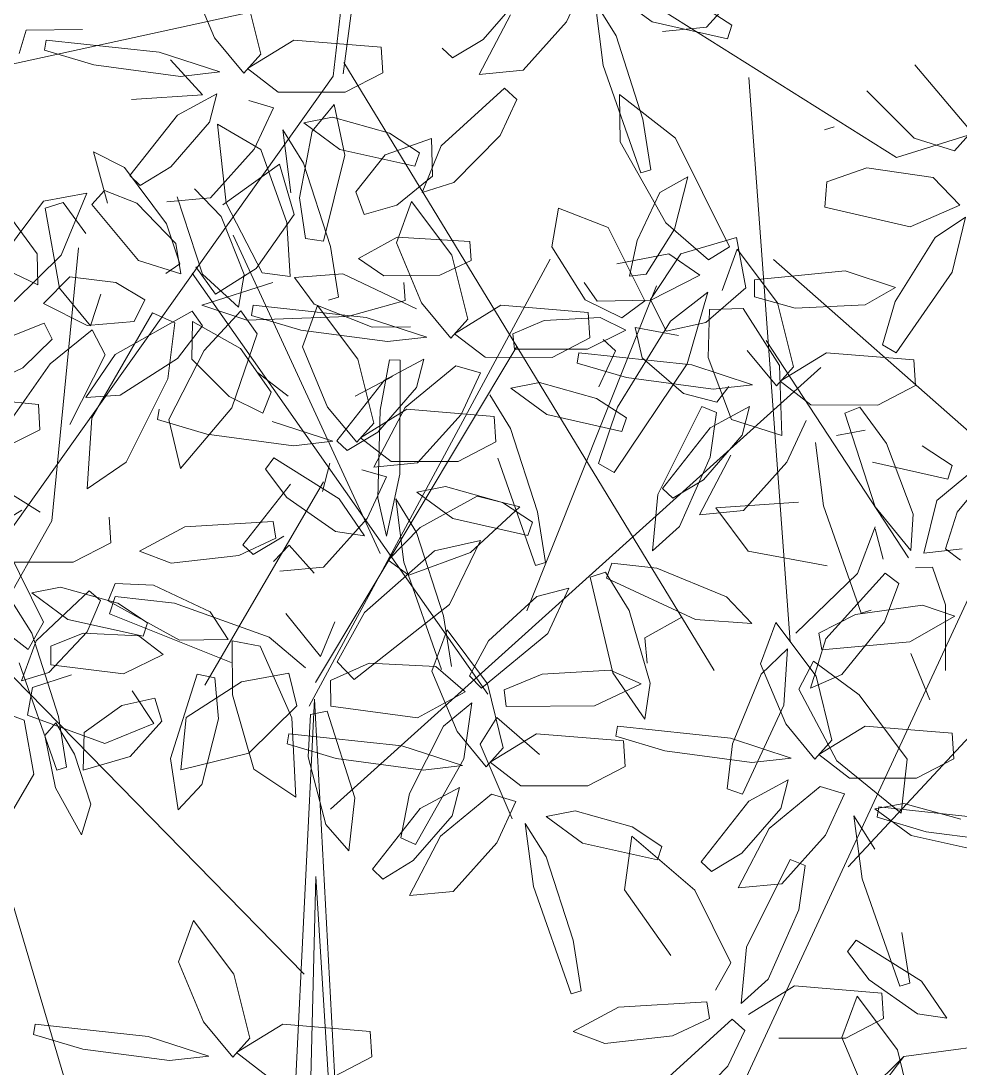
# Model space of a CAD drawing. Header units: inches. Extents: x 218980 to 233865, y 587194 to 599270.
# Drawn here: x 219063.015 to 219065.036, y 587473.634 to 587475.888 of the extents above; entities that cross this region are included whole.
import ezdxf

# ---------------------------------------------------------------- set-up
doc = ezdxf.new("R2010")
doc.units = ezdxf.units.IN
doc.header["$MEASUREMENT"] = 0
doc.layers.get('0').update_dxf_attribs({"lineweight": 0})
doc.layers.add('Proposed Urban Design', color=250, linetype='Continuous', lineweight=0)

# ---------------------------------------------------------------- blocks, each defined once
blk = doc.blocks.new('tree2')
at = {"color": 60}
for p, q in [((325197.4967, 3048397.7432), (325197.5914, 3048397.8579)), ((325197.5914, 3048397.8579), (325197.6377, 3048397.6393)), ((325197.0892, 3048397.7729), (325197.2767, 3048397.6636)), ((325197.1267, 3048397.4326), (325197.0892, 3048397.7729)), ((325197.4419, 3048397.4558), (325197.4967, 3048397.7432)), ((325197.8113, 3048397.641), (325198.0106, 3048397.712)), ((325198.0106, 3048397.712), (325198.0154, 3048397.55)), ((325197.2767, 3048397.6636), (325197.3875, 3048397.3492)), ((325197.6377, 3048397.6393), (325197.5453, 3048397.2696)), ((325197.6844, 3048397.4816), (325197.8113, 3048397.641)), ((325198.0154, 3048397.55), (325197.8612, 3048397.4239)), ((325199.1147, 3048397.5461), (325198.9944, 3048397.4783)), ((325199.0567, 3048397.3216), (325199.1147, 3048397.5461)), ((325196.5265, 3048397.4766), (325196.3403, 3048397.4417)), ((325196.416, 3048397.2091), (325196.5265, 3048397.4766)), ((325196.5481, 3048397.4272), (325196.6033, 3048397.487)), ((325196.6033, 3048397.487), (325196.7427, 3048397.4328)), ((325196.9902, 3048397.4943), (325197.1051, 3048397.3757)), ((325197.7212, 3048397.3837), (325197.6844, 3048397.4816)), ((325198.9944, 3048397.4783), (325198.8967, 3048397.2726)), ((325196.3403, 3048397.4417), (325196.1728, 3048397.2167)), ((325196.7499, 3048397.1863), (325196.5481, 3048397.4272)), ((325196.7427, 3048397.4328), (325196.9101, 3048397.2599)), ((325197.0256, 3048397.1268), (325196.9163, 3048397.4603)), ((325197.2819, 3048397.1338), (325197.1267, 3048397.4326)), ((325197.4689, 3048397.2807), (325197.4419, 3048397.4558)), ((325197.8612, 3048397.4239), (325197.7212, 3048397.3837)), ((325198.5291, 3048397.2452), (325198.5581, 3048397.4118)), ((325198.5581, 3048397.4118), (325198.7708, 3048397.3289)), ((325197.1051, 3048397.3757), (325197.2051, 3048397.1259)), ((325197.3875, 3048397.3492), (325197.4027, 3048397.1169)), ((325197.696, 3048397.1946), (325197.8625, 3048397.2873)), ((325197.8625, 3048397.2873), (325198.1761, 3048397.2679)), ((325198.7708, 3048397.3289), (325198.9288, 3048397.0124)), ((325198.935, 3048397.1274), (325199.0567, 3048397.3216)), ((325196.9101, 3048397.2599), (325196.9318, 3048397.1293)), ((325197.5453, 3048397.2696), (325197.4689, 3048397.2807)), ((325198.1761, 3048397.2679), (325198.1816, 3048397.1868)), ((325198.6719, 3048397.0167), (325198.5291, 3048397.2452)), ((325198.8967, 3048397.2726), (325198.8632, 3048397.1192)), ((325199.084, 3048397.215), (325199.3246, 3048397.2852)), ((325199.3246, 3048397.2852), (325199.3637, 3048397.0681)), ((325196.2139, 3048397.0098), (325196.416, 3048397.2091)), ((325198.9538, 3048397.0178), (325199.084, 3048397.215)), ((325199.3268, 3048397.2355), (325199.2618, 3048397.0576)), ((325199.5006, 3048397.004), (325199.3268, 3048397.2355)), ((325196.9318, 3048397.1293), (325196.7499, 3048397.1863)), ((325197.8057, 3048397.1204), (325197.696, 3048397.1946)), ((325198.1816, 3048397.1868), (325198.0463, 3048397.1229)), ((325196.3399, 3048397.0015), (325196.4541, 3048397.1165)), ((325196.4541, 3048397.1165), (325196.6516, 3048397.0913)), ((325197.1801, 3048396.9857), (325197.0256, 3048397.1268)), ((325197.2051, 3048397.1259), (325197.1801, 3048396.9857)), ((325197.4027, 3048397.1169), (325197.2819, 3048397.1338)), ((325197.4209, 3048397.1131), (325197.6296, 3048397.1282)), ((325197.5054, 3048396.9985), (325197.4209, 3048397.1131)), ((325197.6296, 3048397.1282), (325197.9468, 3048396.9779)), ((325198.0463, 3048397.1229), (325197.8057, 3048397.1204)), ((325198.8632, 3048397.1192), (325198.935, 3048397.1274)), ((325196.6516, 3048397.0913), (325196.7772, 3048397.0174)), ((325199.3637, 3048397.0681), (325199.1919, 3048396.9188)), ((325196.7772, 3048397.0174), (325196.7315, 3048396.9233)), ((325198.8305, 3048396.9399), (325198.6719, 3048397.0167)), ((325199.0208, 3048396.8823), (325198.9538, 3048397.0178)), ((325196.5285, 3048396.9058), (325196.3399, 3048397.0015)), ((325197.52, 3048396.9924), (325197.455, 3048396.8145)), ((325197.7555, 3048396.8992), (325197.5054, 3048396.9985)), ((325197.6937, 3048396.7609), (325197.52, 3048396.9924)), ((325198.9288, 3048397.0124), (325198.8305, 3048396.9399)), ((325199.5689, 3048396.7286), (325199.5006, 3048397.004)), ((325196.6492, 3048396.781), (325196.981, 3048396.9684)), ((325196.981, 3048396.9684), (325197.0255, 3048396.9052)), ((325197.0318, 3048396.799), (325197.1899, 3048396.9699)), ((325197.1899, 3048396.9699), (325197.2608, 3048396.8707)), ((325198.3617, 3048396.87), (325198.496, 3048396.9276)), ((325198.496, 3048396.9276), (325198.7364, 3048396.9409)), ((325198.7364, 3048396.9409), (325198.847, 3048396.8866)), ((325196.7315, 3048396.9233), (325196.5285, 3048396.9058)), ((325197.0255, 3048396.9052), (325196.9171, 3048396.7651)), ((325197.9206, 3048396.9009), (325197.7555, 3048396.8992)), ((325198.847, 3048396.8866), (325198.6819, 3048396.8044)), ((325198.8876, 3048396.8979), (325199.0739, 3048396.8634)), ((325198.9174, 3048396.7678), (325198.8876, 3048396.8979)), ((325199.1919, 3048396.9188), (325199.0208, 3048396.8823)), ((325197.2608, 3048396.8707), (325197.1508, 3048396.5524)), ((325198.3683, 3048396.8052), (325198.3617, 3048396.87)), ((325198.7493, 3048396.8456), (325198.8037, 3048396.7967)), ((325196.8799, 3048396.5023), (325197.0318, 3048396.799)), ((325197.455, 3048396.8145), (325197.5631, 3048396.5556)), ((325198.6819, 3048396.8044), (325198.3683, 3048396.8052)), ((325198.8037, 3048396.7967), (325198.7307, 3048396.6419)), ((325199.37, 3048396.7987), (325199.4957, 3048396.6469)), ((325196.5224, 3048396.597), (325196.6492, 3048396.781)), ((325196.9171, 3048396.7651), (325196.6708, 3048396.6071)), ((325197.7621, 3048396.4854), (325197.6937, 3048396.7609)), ((325198.6453, 3048396.789), (325198.6385, 3048396.7449)), ((325199.1321, 3048396.7367), (325198.6453, 3048396.789)), ((325199.0962, 3048396.6136), (325198.9174, 3048396.7678)), ((325199.5125, 3048396.6664), (325199.7115, 3048396.7889)), ((325199.7115, 3048396.7889), (325200.0871, 3048396.758)), ((325197.3938, 3048396.6027), (325197.2621, 3048396.7045)), ((325198.6385, 3048396.7449), (325198.85, 3048396.682)), ((325199.3928, 3048396.6514), (325199.1321, 3048396.7367)), ((325199.4957, 3048396.6469), (325199.5689, 3048396.7286)), ((325197.8436, 3048396.6865), (325197.6819, 3048396.6023)), ((325198.85, 3048396.682), (325199.2239, 3048396.6322)), ((325199.6442, 3048396.5646), (325199.5125, 3048396.6664)), ((325199.2397, 3048396.5765), (325199.0962, 3048396.6136)), ((325199.2239, 3048396.6322), (325199.3928, 3048396.6514)), ((325199.2915, 3048396.6444), (325199.2397, 3048396.5765)), ((325195.9437, 3048396.6027), (325196.3188, 3048396.5666)), ((325196.3188, 3048396.5666), (325196.3242, 3048396.4569)), ((325196.6708, 3048396.6071), (325196.5224, 3048396.597)), ((325196.8385, 3048396.5459), (325196.8317, 3048396.5018)), ((325197.1508, 3048396.5524), (325196.9297, 3048396.2911)), ((325197.5631, 3048396.5556), (325197.6888, 3048396.4037)), ((325197.7057, 3048396.4233), (325197.9046, 3048396.5458)), ((325197.9046, 3048396.5458), (325198.2803, 3048396.5149)), ((325199.3805, 3048396.5572), (325199.2106, 3048396.4662)), ((325199.3488, 3048396.4347), (325199.3805, 3048396.5572)), ((325199.9323, 3048396.5642), (325199.6442, 3048396.5646)), ((325199.7909, 3048396.5285), (325199.8547, 3048396.5551)), ((325196.8317, 3048396.5018), (325197.0432, 3048396.4389)), ((325196.9297, 3048396.2911), (325196.8799, 3048396.5023)), ((325197.5859, 3048396.4083), (325197.3253, 3048396.4936)), ((325197.6888, 3048396.4037), (325197.7621, 3048396.4854)), ((325198.2803, 3048396.5149), (325198.2872, 3048396.4052)), ((325199.5405, 3048396.3188), (325199.6236, 3048396.4976)), ((325196.3242, 3048396.4569), (325196.1613, 3048396.375)), ((325197.0432, 3048396.4389), (325197.4171, 3048396.3891)), ((325199.2106, 3048396.4662), (325199.0058, 3048396.2051)), ((325199.1814, 3048396.2424), (325199.3488, 3048396.4347)), ((325199.8782, 3048396.4563), (325199.7541, 3048396.4322)), ((325197.4171, 3048396.3891), (325197.5859, 3048396.4083)), ((325197.8373, 3048396.3215), (325197.7057, 3048396.4233)), ((325198.2872, 3048396.4052), (325198.1254, 3048396.3211)), ((325199.2991, 3048396.3483), (325199.1649, 3048396.0919)), ((325197.542, 3048396.1916), (325197.5736, 3048396.3141)), ((325198.1254, 3048396.3211), (325197.8373, 3048396.3215)), ((325199.3534, 3048396.1098), (325199.5405, 3048396.3188)), ((325197.8167, 3048396.2545), (325197.7115, 3048396.2855)), ((325197.7337, 3048396.0757), (325197.8167, 3048396.2545)), ((325197.4038, 3048396.2231), (325197.199, 3048395.962)), ((325198.0714, 3048396.2132), (325197.9473, 3048396.1891)), ((325198.317, 3048396.1448), (325198.0714, 3048396.2132)), ((325199.0058, 3048396.2051), (325199.0502, 3048396.1632)), ((325199.0502, 3048396.1632), (325199.1814, 3048396.2424)), ((325197.8569, 3048396.1596), (325197.8921, 3048395.8877)), ((325197.9469, 3048396.0155), (325197.8569, 3048396.1596)), ((325197.9473, 3048396.1891), (325198.1025, 3048396.0749)), ((325198.445, 3048396.0604), (325198.317, 3048396.1448)), ((325199.5904, 3048396.1463), (325199.2345, 3048396.1221)), ((325199.2345, 3048396.1221), (325199.3744, 3048395.9347)), ((325197.5466, 3048395.8667), (325197.7337, 3048396.0757)), ((325198.1025, 3048396.0749), (325198.4262, 3048396.0023)), ((325199.1649, 3048396.0919), (325199.3534, 3048396.1098)), ((325198.4262, 3048396.0023), (325198.445, 3048396.0604)), ((325197.2434, 3048395.9201), (325197.3746, 3048395.9993)), ((325198.0628, 3048395.6565), (325197.9469, 3048396.0155)), ((325198.0231, 3048395.9363), (325198.2219, 3048395.9813)), ((325198.2219, 3048395.9813), (325198.0886, 3048395.7056)), ((325196.3409, 3048395.63), (325196.1856, 3048395.9434)), ((325197.199, 3048395.962), (325197.2434, 3048395.9201)), ((325197.3987, 3048395.9613), (325197.3312, 3048395.8911)), ((325197.5063, 3048395.8407), (325197.3987, 3048395.9613)), ((325197.7226, 3048395.6708), (325198.0231, 3048395.9363)), ((325197.358, 3048395.8488), (325197.5466, 3048395.8667)), ((325197.8921, 3048395.8877), (325198.0543, 3048395.4257)), ((325198.6942, 3048395.8233), (325198.7599, 3048395.8446)), ((325198.7599, 3048395.8446), (325198.8622, 3048395.6797)), ((325198.7636, 3048395.8188), (325198.7875, 3048395.8836)), ((325198.7875, 3048395.8836), (325198.9804, 3048395.8618)), ((325198.9804, 3048395.8618), (325199.2812, 3048395.7381)), ((325198.7919, 3048395.4117), (325198.6942, 3048395.8233)), ((325199.1472, 3048395.6405), (325198.7636, 3048395.8188)), ((325196.3085, 3048395.5494), (325196.5367, 3048395.7644)), ((325196.5367, 3048395.7644), (325196.5861, 3048395.7219)), ((325196.5861, 3048395.7219), (325196.5282, 3048395.5877)), ((325196.6249, 3048395.6659), (325196.6488, 3048395.7394)), ((325196.6488, 3048395.7394), (325196.9041, 3048395.7109)), ((325196.9041, 3048395.7109), (325197.3127, 3048395.5644)), ((325197.1483, 3048395.4554), (325196.6249, 3048395.6659)), ((325197.3842, 3048395.6663), (325197.5323, 3048395.4818)), ((325197.6049, 3048395.4584), (325197.7226, 3048395.6708)), ((325198.0886, 3048395.7056), (325197.6783, 3048395.3823)), ((325198.8622, 3048395.6797), (325198.9516, 3048395.3669)), ((325196.0822, 3048395.6611), (325196.274, 3048395.512)), ((325196.274, 3048395.512), (325196.3409, 3048395.63)), ((325197.5323, 3048395.4818), (325197.5952, 3048395.6311)), ((325198.097, 3048395.4385), (325198.0628, 3048395.6565)), ((325196.5282, 3048395.5877), (325196.3628, 3048395.4128)), ((325198.0778, 3048395.5958), (325198.0128, 3048395.4179)), ((325198.2515, 3048395.3643), (325198.0778, 3048395.5958)), ((325196.2452, 3048395.3762), (325196.3085, 3048395.5494)), ((325197.3127, 3048395.5644), (325197.4682, 3048395.4325)), ((325197.6783, 3048395.3823), (325197.6049, 3048395.4584)), ((325196.3628, 3048395.4128), (325196.2452, 3048395.3762)), ((325196.2938, 3048395.3488), (325196.4617, 3048395.4021)), ((325197.1933, 3048395.373), (325197.3971, 3048395.4101)), ((325197.3971, 3048395.4101), (325197.4309, 3048395.2693)), ((325198.0128, 3048395.4179), (325198.121, 3048395.1591)), ((325198.9296, 3048395.2112), (325198.7919, 3048395.4117)), ((325196.2722, 3048395.2286), (325196.2938, 3048395.3488)), ((325196.9541, 3048395.2188), (325197.1933, 3048395.373)), ((325198.3199, 3048395.0889), (325198.2515, 3048395.3643)), ((325198.9516, 3048395.3669), (325198.9296, 3048395.2112)), ((325196.7226, 3048395.3343), (325196.816, 3048395.1935)), ((325196.116, 3048395.2598), (325196.2578, 3048395.2075)), ((325197.4309, 3048395.2693), (325197.2238, 3048395.0652)), ((325196.6046, 3048395.1074), (325196.2722, 3048395.2286)), ((325196.9315, 3048394.9934), (325196.9541, 3048395.2188)), ((325197.4901, 3048395.2313), (325197.4794, 3048395.05)), ((325197.5616, 3048395.2469), (325197.4901, 3048395.2313)), ((325197.6806, 3048394.8726), (325197.5616, 3048395.2469)), ((325196.2578, 3048395.2075), (325196.2989, 3048394.9747)), ((325196.3933, 3048395.1962), (325196.3468, 3048395.1408)), ((325196.4745, 3048395.0617), (325196.3933, 3048395.1962)), ((325196.816, 3048395.1935), (325196.6046, 3048395.1074)), ((325198.8112, 3048395.1821), (325198.8044, 3048395.1379)), ((325196.3468, 3048395.1408), (325196.3919, 3048394.9161)), ((325197.3963, 3048395.1493), (325197.3895, 3048395.1052)), ((325197.8831, 3048395.097), (325197.3963, 3048395.1493)), ((325198.121, 3048395.1591), (325198.2467, 3048395.0072)), ((325198.2635, 3048395.0267), (325198.4625, 3048395.1492)), ((325198.4625, 3048395.1492), (325198.8381, 3048395.1183)), ((325197.3895, 3048395.1052), (325197.601, 3048395.0423)), ((325198.1438, 3048395.0118), (325197.8831, 3048395.097)), ((325198.2467, 3048395.0072), (325198.3199, 3048395.0889)), ((325196.5449, 3048394.8452), (325196.4745, 3048395.0617)), ((325197.2238, 3048395.0652), (325196.9315, 3048394.9934)), ((325197.4794, 3048395.05), (325197.5559, 3048394.758)), ((325197.601, 3048395.0423), (325197.9749, 3048394.9925)), ((325197.9749, 3048394.9925), (325198.1438, 3048395.0118)), ((325198.3951, 3048394.9249), (325198.2635, 3048395.0267)), ((325196.2989, 3048394.9747), (325196.1724, 3048394.7583)), ((325196.3919, 3048394.9161), (325196.5042, 3048394.7132)), ((325198.1315, 3048394.9175), (325197.9616, 3048394.8265)), ((325198.0998, 3048394.795), (325198.1315, 3048394.9175)), ((325198.6833, 3048394.9245), (325198.3951, 3048394.9249)), ((325197.6554, 3048394.6456), (325197.6806, 3048394.8726)), ((325198.2693, 3048394.8889), (325198.05, 3048394.7087)), ((325198.3746, 3048394.8579), (325198.2693, 3048394.8889)), ((325198.2915, 3048394.6791), (325198.3746, 3048394.8579)), ((325196.5042, 3048394.7132), (325196.5449, 3048394.8452)), ((325198.6292, 3048394.8166), (325198.5051, 3048394.7925)), ((325197.9324, 3048394.6027), (325198.0998, 3048394.795)), ((325198.4147, 3048394.763), (325198.4499, 3048394.4911)), ((325198.5047, 3048394.6189), (325198.4147, 3048394.763)), ((325197.5559, 3048394.758), (325197.6554, 3048394.6456)), ((325198.1044, 3048394.4701), (325198.2915, 3048394.6791)), ((325198.6206, 3048394.26), (325198.5047, 3048394.6189)), ((325196.9862, 3048394.3452), (325196.9212, 3048394.1673)), ((325197.1599, 3048394.1137), (325196.9862, 3048394.3452)), ((325198.6548, 3048394.042), (325198.6206, 3048394.26)), ((325196.9212, 3048394.1673), (325197.0293, 3048393.9084)), ((325196.3047, 3048393.8987), (325196.2979, 3048393.8546)), ((325196.7915, 3048393.8464), (325196.3047, 3048393.8987)), ((325196.2979, 3048393.8546), (325196.5094, 3048393.7917)), ((325196.5094, 3048393.7917), (325196.8833, 3048393.7419))]:
    blk.add_line(p, q, dxfattribs=at)
at = {"color": 44}
for p, q in [((325197.7896, 3048395.9247), (325197.157, 3048397.2958)), ((325196.3759, 3048396.0655), (325196.4914, 3048397.2412)), ((325197.4844, 3048395.2679), (325198.5214, 3048397.1925)), ((325198.4207, 3048395.6779), (325198.9797, 3048397.0774)), ((325196.3265, 3048396.1031), (325195.2963, 3048396.7475)), ((325197.5754, 3048394.8242), (325199.687, 3048396.7258)), ((325197.4634, 3048394.1139), (325195.1158, 3048396.5105)), ((325199.1493, 3048393.2041), (325200.5444, 3048396.2131)), ((325195.9332, 3048395.2795), (325196.3759, 3048396.0655)), ((325199.8049, 3048394.5767), (325200.8758, 3048395.7266)), ((325196.5911, 3048393.1216), (325195.9579, 3048395.2607)), ((325197.393, 3048392.9975), (325197.5069, 3048395.2976)), ((325197.5069, 3048395.2976), (325197.6286, 3048393.0376)), ((325197.5124, 3048394.5345), (325197.4738, 3048392.934)), ((325197.6089, 3048392.9998), (325197.5124, 3048394.5345)), ((325200.044, 3048393.7599), (325201.0785, 3048393.8998)), ((325199.5519, 3048393.2718), (325200.044, 3048393.7599)), ((325199.5967, 3048393.1727), (325200.044, 3048393.7599)), ((325197.4447, 3048392.6847), (325197.2803, 3048391.2113)), ((325197.512, 3048392.6512), (325197.3225, 3048391.221)), ((325197.3163, 3048391.5736), (325193.7676, 3048390.7982)), ((325198.6503, 3048391.525), (325199.7052, 3048390.8618)), ((325199.7052, 3048390.8618), (325201.7527, 3048391.5018)), ((325197.3255, 3048391.2705), (325198.9193, 3048388.6524)), ((325197.2803, 3048391.2113), (325195.6173, 3048388.8744)), ((325199.0699, 3048391.2054), (325199.2478, 3048388.7766)), ((325199.1757, 3048390.4227), (325200.3421, 3048389.3939)), ((325196.6734, 3048390.3632), (325197.9455, 3048388.5517)), ((325198.0709, 3048390.0475), (325197.2038, 3048388.6019)), ((325199.1433, 3048390.073), (325199.7569, 3048389.1376)), ((325197.2375, 3048389.4655), (325196.7271, 3048388.5906))]:
    blk.add_line(p, q, dxfattribs=at)
at = {"color": 62}
for p, q in [((325200.0871, 3048396.758), (325200.094, 3048396.6484)), ((325200.094, 3048396.6484), (325199.9323, 3048396.5642)), ((325199.9214, 3048396.1261), (325199.7909, 3048396.5285)), ((325199.8547, 3048396.5551), (325199.97, 3048396.3989)), ((325199.6637, 3048396.4027), (325199.6989, 3048396.1308)), ((325199.97, 3048396.3989), (325200.0842, 3048396.0944)), ((325200.2518, 3048396.3036), (325200.1238, 3048396.3879)), ((325200.1861, 3048396.1528), (325200.4757, 3048396.3939)), ((325199.9093, 3048396.318), (325200.2331, 3048396.2454)), ((325200.2331, 3048396.2454), (325200.2518, 3048396.3036)), ((325199.6989, 3048396.1308), (325199.8611, 3048395.6688)), ((325200.0748, 3048395.9373), (325199.9214, 3048396.1261)), ((325200.13, 3048395.9259), (325200.1861, 3048396.1528)), ((325200.0842, 3048396.0944), (325200.0748, 3048395.9373)), ((325199.9559, 3048395.9004), (325199.9208, 3048396.0315)), ((325199.3744, 3048395.9347), (325199.7145, 3048395.8724)), ((325200.2952, 3048395.9455), (325200.13, 3048395.9259)), ((325200.094, 3048395.863), (325200.1671, 3048395.8663)), ((325200.1671, 3048395.8663), (325200.2235, 3048395.7046)), ((325199.7087, 3048395.5569), (325199.9638, 3048395.8397)), ((325199.9638, 3048395.8397), (325200.0226, 3048395.7961)), ((325200.0226, 3048395.7961), (325199.961, 3048395.6307)), ((325199.2812, 3048395.7381), (325199.3899, 3048395.6243)), ((325199.8611, 3048395.6688), (325199.9039, 3048395.6817)), ((325200.2235, 3048395.7046), (325200.2237, 3048395.4216)), ((325199.3899, 3048395.6243), (325199.1472, 3048395.6405)), ((325199.4927, 3048395.6285), (325199.4277, 3048395.4506)), ((325199.6664, 3048395.397), (325199.4927, 3048395.6285)), ((325199.961, 3048395.6307), (325199.7769, 3048395.4034)), ((325199.6424, 3048395.3449), (325199.7087, 3048395.5569)), ((325200.156, 3048395.2956), (325200.074, 3048395.495)), ((325199.4277, 3048395.4506), (325199.5358, 3048395.1918)), ((325199.7769, 3048395.4034), (325199.6424, 3048395.3449)), ((325199.7348, 3048395.1216), (325199.6664, 3048395.397)), ((325199.298, 3048395.1297), (325198.8112, 3048395.1821)), ((325199.5358, 3048395.1918), (325199.6615, 3048395.0399)), ((325199.6784, 3048395.0594), (325199.8773, 3048395.182)), ((325199.8773, 3048395.182), (325200.253, 3048395.151)), ((325198.8044, 3048395.1379), (325199.0159, 3048395.075)), ((325199.5586, 3048395.0445), (325199.298, 3048395.1297)), ((325200.253, 3048395.151), (325200.2599, 3048395.0414)), ((325198.8381, 3048395.1183), (325198.845, 3048395.0087)), ((325199.6615, 3048395.0399), (325199.7348, 3048395.1216)), ((325199.0159, 3048395.075), (325199.3898, 3048395.0252)), ((325199.3898, 3048395.0252), (325199.5586, 3048395.0445)), ((325199.81, 3048394.9576), (325199.6784, 3048395.0594)), ((325200.2599, 3048395.0414), (325200.0981, 3048394.9572)), ((325198.845, 3048395.0087), (325198.6833, 3048394.9245)), ((325199.5463, 3048394.9502), (325199.3765, 3048394.8592)), ((325199.5147, 3048394.8277), (325199.5463, 3048394.9502)), ((325200.0981, 3048394.9572), (325199.81, 3048394.9576)), ((325199.6842, 3048394.9216), (325199.4649, 3048394.7414)), ((325199.7894, 3048394.8906), (325199.6842, 3048394.9216)), ((325199.3765, 3048394.8592), (325199.1717, 3048394.5982)), ((325199.7064, 3048394.7118), (325199.7894, 3048394.8906)), ((325197.9616, 3048394.8265), (325197.7568, 3048394.5655)), ((325198.8748, 3048394.7482), (325198.6292, 3048394.8166)), ((325199.3473, 3048394.6355), (325199.5147, 3048394.8277)), ((325200.0441, 3048394.8493), (325199.92, 3048394.8252)), ((325199.92, 3048394.8252), (325200.0752, 3048394.711)), ((325199.9361, 3048394.8341), (325199.9293, 3048394.79)), ((325200.4229, 3048394.7817), (325199.9361, 3048394.8341)), ((325200.2897, 3048394.7809), (325200.0441, 3048394.8493)), ((325198.5051, 3048394.7925), (325198.6603, 3048394.6783)), ((325199.8296, 3048394.7958), (325199.8648, 3048394.5238)), ((325199.9196, 3048394.6516), (325199.8296, 3048394.7958)), ((325199.9293, 3048394.79), (325200.1408, 3048394.7271)), ((325199.0028, 3048394.6639), (325198.8748, 3048394.7482)), ((325199.4649, 3048394.7414), (325199.3307, 3048394.485)), ((325200.1408, 3048394.7271), (325200.5147, 3048394.6773)), ((325198.05, 3048394.7087), (325197.9158, 3048394.4523)), ((325198.6603, 3048394.6783), (325198.9841, 3048394.6057)), ((325198.8736, 3048394.7081), (325198.8422, 3048394.4764)), ((325199.1445, 3048394.476), (325198.8736, 3048394.7081)), ((325199.5193, 3048394.5028), (325199.7064, 3048394.7118)), ((325200.0752, 3048394.711), (325200.3989, 3048394.6384)), ((325198.9841, 3048394.6057), (325199.0028, 3048394.6639)), ((325199.2161, 3048394.5562), (325199.3473, 3048394.6355)), ((325197.8012, 3048394.5235), (325197.9324, 3048394.6027)), ((325199.1717, 3048394.5982), (325199.2161, 3048394.5562)), ((325199.3665, 3048394.2297), (325199.5554, 3048394.6082)), ((325199.5554, 3048394.6082), (325199.6195, 3048394.5825)), ((325199.6195, 3048394.5825), (325199.5924, 3048394.3903)), ((325197.7568, 3048394.5655), (325197.8012, 3048394.5235)), ((325199.3307, 3048394.485), (325199.5193, 3048394.5028)), ((325199.8648, 3048394.5238), (325200.0269, 3048394.0618)), ((325197.9158, 3048394.4523), (325198.1044, 3048394.4701)), ((325198.4499, 3048394.4911), (325198.6121, 3048394.0291)), ((325198.8422, 3048394.4764), (325199.0411, 3048394.1937)), ((325199.2998, 3048394.1626), (325199.1445, 3048394.476)), ((325199.5924, 3048394.3903), (325199.4605, 3048394.093)), ((325200.0697, 3048394.0747), (325200.0355, 3048394.2927)), ((325199.3437, 3048393.9875), (325199.3665, 3048394.2297)), ((325199.8391, 3048394.2602), (325199.8021, 3048394.2116)), ((325200.1203, 3048394.0841), (325199.8391, 3048394.2602)), ((325199.8021, 3048394.2116), (325199.8947, 3048394.0895)), ((325199.233, 3048394.0445), (325199.2998, 3048394.1626)), ((325197.2283, 3048393.8383), (325197.1599, 3048394.1137)), ((325199.4605, 3048394.093), (325199.3437, 3048393.9875)), ((325199.8947, 3048394.0895), (325200.1036, 3048393.9433)), ((325198.6121, 3048394.0291), (325198.6548, 3048394.042)), ((325199.3751, 3048393.9407), (325199.574, 3048394.0633)), ((325199.574, 3048394.0633), (325199.9497, 3048394.0323)), ((325200.0269, 3048394.0618), (325200.0697, 3048394.0747)), ((325198.8159, 3048393.9726), (325199.1961, 3048393.9956)), ((325199.1961, 3048393.9956), (325199.2074, 3048393.9233)), ((325199.8428, 3048394.02), (325199.7778, 3048393.8421)), ((325200.0165, 3048393.7886), (325199.8428, 3048394.02)), ((325199.9497, 3048394.0323), (325199.9566, 3048393.9227)), ((325198.6201, 3048393.8678), (325198.8159, 3048393.9726)), ((325197.0293, 3048393.9084), (325197.155, 3048393.7566)), ((325199.0332, 3048393.6725), (325199.3054, 3048393.921)), ((325199.2074, 3048393.9233), (325199.0477, 3048393.8485)), ((325199.3054, 3048393.921), (325199.3598, 3048393.8721)), ((325199.9566, 3048393.9227), (325199.7948, 3048393.8385)), ((325197.1719, 3048393.7761), (325197.3708, 3048393.8986)), ((325197.3708, 3048393.8986), (325197.7465, 3048393.8677)), ((325197.7465, 3048393.8677), (325197.7534, 3048393.7581)), ((325198.757, 3048393.8153), (325198.6201, 3048393.8678)), ((325199.3598, 3048393.8721), (325199.2867, 3048393.7173)), ((325197.0521, 3048393.7611), (325196.7915, 3048393.8464)), ((325197.155, 3048393.7566), (325197.2283, 3048393.8383)), ((325199.0477, 3048393.8485), (325198.757, 3048393.8153)), ((325199.7948, 3048393.8385), (325199.5067, 3048393.8389)), ((325197.3035, 3048393.6743), (325197.1719, 3048393.7761)), ((325196.8833, 3048393.7419), (325197.0521, 3048393.7611)), ((325197.7534, 3048393.7581), (325197.5916, 3048393.6739)), ((325199.2867, 3048393.7173), (325199.0885, 3048393.5153)), ((325196.6608, 3048391.6358), (325196.7689, 3048391.3769)), ((325196.9679, 3048391.3067), (325196.8995, 3048391.5822)), ((325196.7689, 3048391.3769), (325196.8946, 3048391.225)), ((325196.9114, 3048391.2445), (325197.1104, 3048391.3671)), ((325196.8946, 3048391.225), (325196.9679, 3048391.3067))]:
    blk.add_line(p, q, dxfattribs=at)
at = {"color": 64}
for p, q in [((325200.2287, 3048393.9248), (325200.1203, 3048394.0841)), ((325200.1036, 3048393.9433), (325200.2287, 3048393.9248)), ((325199.7778, 3048393.8421), (325199.8859, 3048393.5833)), ((325200.0849, 3048393.5131), (325200.0165, 3048393.7886)), ((325198.2842, 3048391.4458), (325198.3672, 3048391.6246)), ((325198.8867, 3048391.4219), (325199.0739, 3048391.6309)), ((325197.9251, 3048391.3694), (325198.0925, 3048391.5617)), ((325198.4074, 3048391.5297), (325198.4426, 3048391.2578)), ((325198.4974, 3048391.3856), (325198.4074, 3048391.5297)), ((325198.4978, 3048391.5592), (325198.653, 3048391.445)), ((325198.0427, 3048391.4754), (325197.9085, 3048391.219)), ((325198.9955, 3048391.4306), (325198.8675, 3048391.5149)), ((325198.0971, 3048391.2368), (325198.2842, 3048391.4458)), ((325198.653, 3048391.445), (325198.9767, 3048391.3724)), ((325198.9767, 3048391.3724), (325198.9955, 3048391.4306)), ((325195.9277, 3048391.3085), (325195.9577, 3048391.4099)), ((325195.9577, 3048391.4099), (325196.2005, 3048391.4123)), ((325198.6982, 3048391.404), (325198.8867, 3048391.4219)), ((325196.0442, 3048391.3672), (325196.0375, 3048391.323)), ((325196.5311, 3048391.3148), (325196.0442, 3048391.3672)), ((325197.1104, 3048391.3671), (325197.4861, 3048391.3361)), ((325197.4861, 3048391.3361), (325197.4929, 3048391.2265)), ((325197.7939, 3048391.2902), (325197.9251, 3048391.3694)), ((325196.0375, 3048391.323), (325196.249, 3048391.2602)), ((325196.7917, 3048391.2296), (325196.5311, 3048391.3148)), ((325197.7495, 3048391.3322), (325197.7939, 3048391.2902)), ((325196.249, 3048391.2602), (325196.6229, 3048391.2103)), ((325196.5798, 3048391.2818), (325196.7169, 3048391.1311)), ((325196.6229, 3048391.2103), (325196.7917, 3048391.2296)), ((325197.0431, 3048391.1428), (325196.9114, 3048391.2445)), ((325197.4929, 3048391.2265), (325197.3312, 3048391.1424)), ((325197.9085, 3048391.219), (325198.0971, 3048391.2368)), ((325197.7445, 3048390.9111), (325198.0167, 3048391.1596)), ((325198.0167, 3048391.1596), (325198.0711, 3048391.1107)), ((325196.7169, 3048391.1311), (325196.4113, 3048391.1111)), ((325196.7794, 3048391.1353), (325196.6096, 3048391.0444)), ((325196.7478, 3048391.0129), (325196.7794, 3048391.1353)), ((325197.3312, 3048391.1424), (325197.0431, 3048391.1428)), ((325198.0711, 3048391.1107), (325197.9981, 3048390.9559)), ((325197.0225, 3048391.0758), (325196.9172, 3048391.1067)), ((325196.9395, 3048390.8969), (325197.0225, 3048391.0758)), ((325196.6096, 3048391.0444), (325196.4048, 3048390.7833)), ((325197.2772, 3048391.0345), (325197.153, 3048391.0103)), ((325197.5228, 3048390.9661), (325197.2772, 3048391.0345)), ((325196.5804, 3048390.8206), (325196.7478, 3048391.0129)), ((325197.0627, 3048390.9809), (325197.0978, 3048390.709)), ((325197.1527, 3048390.8368), (325197.0627, 3048390.9809)), ((325197.153, 3048391.0103), (325197.3082, 3048390.8962)), ((325197.6507, 3048390.8817), (325197.5228, 3048390.9661)), ((325197.9981, 3048390.9559), (325197.7999, 3048390.7539)), ((325196.2475, 3048390.8852), (325196.3089, 3048390.6653)), ((325196.3818, 3048390.8181), (325196.2475, 3048390.8852)), ((325196.7523, 3048390.688), (325196.9395, 3048390.8969)), ((325197.3082, 3048390.8962), (325197.632, 3048390.8236)), ((325197.6633, 3048390.7113), (325197.7445, 3048390.9111)), ((325197.632, 3048390.8236), (325197.6507, 3048390.8817)), ((325196.5617, 3048390.5758), (325196.3818, 3048390.8181)), ((325196.4492, 3048390.7414), (325196.5804, 3048390.8206)), ((325196.8045, 3048390.6572), (325197.0489, 3048390.833)), ((325197.0489, 3048390.833), (325197.1121, 3048390.6154)), ((325197.2686, 3048390.4778), (325197.1527, 3048390.8368)), ((325196.4048, 3048390.7833), (325196.4492, 3048390.7414)), ((325197.7999, 3048390.7539), (325197.6633, 3048390.7113)), ((325196.0395, 3048390.6439), (325196.1174, 3048390.6673)), ((325196.1174, 3048390.6673), (325196.2146, 3048390.5339)), ((325196.5638, 3048390.6701), (325196.7523, 3048390.688)), ((325197.6169, 3048390.6721), (325197.5519, 3048390.4943)), ((325197.7906, 3048390.4407), (325197.6169, 3048390.6721)), ((325195.8637, 3048390.6408), (325196.0054, 3048390.4463)), ((325196.1013, 3048390.2985), (325196.0395, 3048390.6439)), ((325197.1121, 3048390.6154), (325196.9478, 3048390.383)), ((325196.6195, 3048390.4036), (325196.5617, 3048390.5758)), ((325197.5519, 3048390.4943), (325197.66, 3048390.2354)), ((325196.0054, 3048390.4463), (325196.0087, 3048390.314)), ((325197.3028, 3048390.2598), (325197.2686, 3048390.4778)), ((325196.0087, 3048390.314), (325195.8365, 3048390.3957)), ((325196.5591, 3048390.3624), (325196.6195, 3048390.4036)), ((325196.7726, 3048390.2725), (325196.6887, 3048390.3905)), ((325196.9478, 3048390.383), (325196.7726, 3048390.2725)), ((325196.715, 3048390.2251), (325197.0203, 3048390.3234)), ((325197.5844, 3048390.3235), (325197.5897, 3048390.2465)), ((325196.2347, 3048390.1373), (325196.1013, 3048390.2985)), ((325196.2789, 3048390.2726), (325196.2347, 3048390.1373)), ((325197.26, 3048390.2469), (325197.3028, 3048390.2598)), ((325196.9085, 3048390.1609), (325196.715, 3048390.2251)), ((325196.9354, 3048390.2257), (325196.9286, 3048390.1816)), ((325197.4222, 3048390.1733), (325196.9354, 3048390.2257)), ((325197.5897, 3048390.2465), (325197.3423, 3048390.1775)), ((325196.2415, 3048389.7402), (325196.5014, 3048390.1933)), ((325197.3423, 3048390.1775), (325196.9085, 3048390.1609)), ((325196.9286, 3048390.1816), (325197.1401, 3048390.1187)), ((325195.6804, 3048390.0084), (325196.0351, 3048390.1478)), ((325196.0351, 3048390.1478), (325196.0704, 3048390.0791)), ((325196.0619, 3048389.973), (325196.2422, 3048390.1203)), ((325196.2422, 3048390.1203), (325196.2986, 3048390.0121)), ((325196.0704, 3048390.0791), (325195.9435, 3048389.9554)), ((325197.1401, 3048390.1187), (325197.514, 3048390.0689)), ((325196.2986, 3048390.0121), (325196.1454, 3048389.7123)), ((325195.9435, 3048389.9554), (325195.6777, 3048389.8332)), ((325195.8701, 3048389.7003), (325196.0619, 3048389.973))]:
    blk.add_line(p, q, dxfattribs=at)
at = {"color": 66}
for p, q in [((325198.6133, 3048391.0267), (325198.4974, 3048391.3856)), ((325198.4426, 3048391.2578), (325198.6047, 3048390.7958)), ((325198.5122, 3048391.1326), (325198.7542, 3048390.945)), ((325198.5149, 3048390.9288), (325198.5122, 3048391.1326)), ((325198.6475, 3048390.8087), (325198.6133, 3048391.0267)), ((325199.3944, 3048390.9809), (325199.4372, 3048390.9937)), ((325198.7542, 3048390.945), (325198.9854, 3048390.4766)), ((325198.7123, 3048390.5797), (325198.5149, 3048390.9288)), ((325198.6047, 3048390.7958), (325198.6475, 3048390.8087)), ((325198.8957, 3048390.4205), (325198.7123, 3048390.5797)), ((325197.859, 3048390.1652), (325197.7906, 3048390.4407)), ((325198.7248, 3048390.4469), (325198.5013, 3048390.4034)), ((325198.8578, 3048390.3544), (325198.7248, 3048390.4469)), ((325198.9854, 3048390.4766), (325198.8957, 3048390.4205)), ((325198.6466, 3048390.2478), (325198.8578, 3048390.3544)), ((325198.361, 3048390.3232), (325198.4157, 3048390.2426)), ((325198.7314, 3048390.1567), (325198.8927, 3048390.2815)), ((325197.66, 3048390.2354), (325197.7857, 3048390.0835)), ((325197.8026, 3048390.103), (325198.0015, 3048390.2256)), ((325198.0015, 3048390.2256), (325198.3772, 3048390.1947)), ((325198.4157, 3048390.2426), (325198.6466, 3048390.2478)), ((325196.5014, 3048390.1933), (325196.5979, 3048390.1501)), ((325197.6828, 3048390.0881), (325197.4222, 3048390.1733)), ((325197.7857, 3048390.0835), (325197.859, 3048390.1652)), ((325198.3772, 3048390.1947), (325198.3841, 3048390.085)), ((325196.5979, 3048390.1501), (325196.568, 3048389.9091)), ((325196.674, 3048390.1555), (325196.6714, 3048389.9935)), ((325196.8802, 3048390.0396), (325196.674, 3048390.1555)), ((325198.5033, 3048389.7874), (325198.7314, 3048390.1567)), ((325197.514, 3048390.0689), (325197.6828, 3048390.0881)), ((325197.9342, 3048390.0013), (325197.8026, 3048390.103)), ((325198.3841, 3048390.085), (325198.2223, 3048390.0009)), ((325197.0133, 3048389.8509), (325196.8802, 3048390.0396)), ((325196.6714, 3048389.9935), (325196.8321, 3048389.8323)), ((325197.5229, 3048389.9907), (325197.4827, 3048389.7737)), ((325197.6705, 3048389.9939), (325197.5007, 3048389.9029)), ((325197.5676, 3048389.9886), (325197.5229, 3048389.9907)), ((325197.5668, 3048389.4989), (325197.5676, 3048389.9886)), ((325197.6389, 3048389.8714), (325197.6705, 3048389.9939)), ((325198.2223, 3048390.0009), (325197.9342, 3048390.0013)), ((325197.8084, 3048389.9652), (325197.5891, 3048389.785)), ((325197.9136, 3048389.9343), (325197.8084, 3048389.9652)), ((325196.568, 3048389.9091), (325196.3884, 3048389.5505)), ((325197.5007, 3048389.9029), (325197.2959, 3048389.6418)), ((325197.8306, 3048389.7555), (325197.9136, 3048389.9343)), ((325196.9769, 3048389.7606), (325197.0133, 3048389.8509)), ((325197.4715, 3048389.6791), (325197.6389, 3048389.8714)), ((325198.1683, 3048389.893), (325198.0442, 3048389.8688)), ((325198.4139, 3048389.8246), (325198.1683, 3048389.893)), ((325196.8321, 3048389.8323), (325196.9769, 3048389.7606)), ((325198.5419, 3048389.7402), (325198.4139, 3048389.8246)), ((325197.5891, 3048389.785), (325197.4549, 3048389.5286)), ((325197.4827, 3048389.7737), (325197.4726, 3048389.3967)), ((325196.2208, 3048389.4346), (325196.2415, 3048389.7402)), ((325197.6435, 3048389.5465), (325197.8306, 3048389.7555)), ((325198.5231, 3048389.6821), (325198.5419, 3048389.7402)), ((325197.3403, 3048389.5999), (325197.4715, 3048389.6791)), ((325197.2959, 3048389.6418), (325197.3403, 3048389.5999)), ((325196.3884, 3048389.5505), (325196.2208, 3048389.4346)), ((325197.0249, 3048389.5685), (325196.9879, 3048389.52)), ((325197.3061, 3048389.3924), (325197.0249, 3048389.5685)), ((325197.4549, 3048389.5286), (325197.6435, 3048389.5465)), ((325196.9879, 3048389.52), (325197.0805, 3048389.3978)), ((325197.5095, 3048389.2308), (325197.5668, 3048389.4989)), ((325197.0805, 3048389.3978), (325197.2894, 3048389.2516)), ((325197.4145, 3048389.2331), (325197.3061, 3048389.3924)), ((325197.4726, 3048389.3967), (325197.5095, 3048389.2308)), ((325196.3155, 3048389.3128), (325196.3224, 3048389.2032)), ((325196.4455, 3048389.1671), (325196.6413, 3048389.2719)), ((325196.6413, 3048389.2719), (325197.0215, 3048389.2949)), ((325197.0215, 3048389.2949), (325197.0328, 3048389.2226)), ((325197.6536, 3048389.269), (325197.5158, 3048389.128)), ((325197.0328, 3048389.2226), (325196.8731, 3048389.1478)), ((325197.2894, 3048389.2516), (325197.4145, 3048389.2331)), ((325196.5824, 3048389.1146), (325196.4455, 3048389.1671)), ((325196.8731, 3048389.1478), (325196.5824, 3048389.1146)), ((325196.5064, 3048389.0199), (325196.7501, 3048388.9058)), ((325196.7501, 3048388.9058), (325196.8276, 3048388.7863)), ((325196.8456, 3048388.7815), (325196.9652, 3048388.7574))]:
    blk.add_line(p, q, dxfattribs=at)
at = {"color": 68}
for p, q in [((325199.7834, 3048391.2597), (325200.0273, 3048390.9724)), ((325199.7809, 3048390.9447), (325199.5773, 3048391.1486)), ((325199.9547, 3048390.89), (325199.7809, 3048390.9447)), ((325200.0273, 3048390.9724), (325199.9547, 3048390.89)), ((325199.4052, 3048390.7568), (325199.5773, 3048390.8169)), ((325199.5773, 3048390.8169), (325199.8624, 3048390.7752)), ((325199.3962, 3048390.6474), (325199.4052, 3048390.7568)), ((325199.8624, 3048390.7752), (325199.9781, 3048390.6556)), ((325199.7636, 3048390.5628), (325199.3962, 3048390.6474)), ((325199.9781, 3048390.6556), (325199.7636, 3048390.5628)), ((325199.8717, 3048390.5171), (325200.0023, 3048390.6047)), ((325200.0023, 3048390.6047), (325199.945, 3048390.3684)), ((325199.6985, 3048390.2418), (325199.8717, 3048390.5171)), ((325199.4845, 3048390.3731), (325199.0936, 3048390.3344)), ((325199.7013, 3048390.3014), (325199.4845, 3048390.3731)), ((325199.945, 3048390.3684), (325199.7038, 3048390.0208)), ((325199.0936, 3048390.3344), (325199.0941, 3048390.2612)), ((325199.5707, 3048390.2274), (325199.7013, 3048390.3014)), ((325198.8927, 3048390.2815), (325198.804, 3048389.9733)), ((325199.0941, 3048390.2612), (325199.2692, 3048390.2132)), ((325198.8999, 3048390.2073), (325199.0446, 3048390.2111)), ((325199.0446, 3048390.2111), (325199.2014, 3048389.9662)), ((325199.2692, 3048390.2132), (325199.5707, 3048390.2274)), ((325199.6441, 3048390.0555), (325199.6985, 3048390.2418)), ((325198.8939, 3048390.0002), (325198.8999, 3048390.2073)), ((325199.7038, 3048390.0208), (325199.6441, 3048390.0555)), ((325198.9951, 3048389.7342), (325198.8939, 3048390.0002)), ((325198.804, 3048389.9733), (325198.4895, 3048389.505)), ((325199.2014, 3048389.9662), (325199.211, 3048389.6654)), ((325198.0442, 3048389.8688), (325198.1994, 3048389.7547)), ((325198.0438, 3048389.6953), (325197.9538, 3048389.8394)), ((325198.4226, 3048389.5436), (325198.5033, 3048389.7874)), ((325198.6773, 3048389.4103), (325198.8662, 3048389.7889)), ((325198.8662, 3048389.7889), (325198.9303, 3048389.7631)), ((325198.9303, 3048389.7631), (325198.9032, 3048389.5709)), ((325198.1994, 3048389.7547), (325198.5231, 3048389.6821)), ((325199.211, 3048389.6654), (325198.9951, 3048389.7342)), ((325198.1597, 3048389.3363), (325198.0438, 3048389.6953)), ((325197.989, 3048389.5675), (325198.1511, 3048389.1054)), ((325198.4895, 3048389.505), (325198.4226, 3048389.5436)), ((325198.9032, 3048389.5709), (325198.7713, 3048389.2736)), ((325199.9654, 3048389.3341), (325200.1372, 3048389.5412)), ((325197.8996, 3048389.4038), (325197.6536, 3048389.269)), ((325198.0833, 3048389.3579), (325197.8996, 3048389.4038)), ((325198.6545, 3048389.1682), (325198.6773, 3048389.4103)), ((325197.8715, 3048389.1608), (325198.0833, 3048389.3579)), ((325195.7409, 3048389.2212), (325195.9398, 3048389.3438)), ((325198.1939, 3048389.1183), (325198.1597, 3048389.3363)), ((325199.9159, 3048389.1766), (325199.9654, 3048389.3341)), ((325198.7713, 3048389.2736), (325198.6545, 3048389.1682)), ((325199.6129, 3048389.272), (325199.5373, 3048389.07)), ((325196.3224, 3048389.2032), (325196.1606, 3048389.1191)), ((325199.9811, 3048389.1279), (325199.9159, 3048389.1766)), ((325197.5158, 3048389.128), (325197.6048, 3048389.0637)), ((325197.6048, 3048389.0637), (325197.8715, 3048389.1608)), ((325196.1606, 3048389.1191), (325195.8725, 3048389.1194)), ((325198.1511, 3048389.1054), (325198.1939, 3048389.1183)), ((325199.5373, 3048389.07), (325199.2721, 3048388.814)), ((325196.1066, 3048389.0112), (325195.9825, 3048388.987)), ((325196.3522, 3048388.9428), (325196.1066, 3048389.0112)), ((325196.3108, 3048388.9527), (325196.3415, 3048389.028)), ((325196.3415, 3048389.028), (325196.5064, 3048389.0199)), ((325198.1562, 3048388.9718), (325198.2948, 3048389.0073)), ((325198.2948, 3048389.0073), (325198.2034, 3048388.8119)), ((325195.9821, 3048388.8134), (325195.8921, 3048388.9576)), ((325195.9825, 3048388.987), (325196.1377, 3048388.8728)), ((325196.6184, 3048388.7838), (325196.3108, 3048388.9527)), ((325197.9478, 3048388.7802), (325198.1562, 3048388.9718)), ((325196.4802, 3048388.8584), (325196.3522, 3048388.9428)), ((325199.5277, 3048388.8937), (325199.8173, 3048388.935)), ((325199.8173, 3048388.935), (325199.9556, 3048388.8863)), ((325196.1377, 3048388.8728), (325196.4614, 3048388.8003)), ((325196.4614, 3048388.8003), (325196.4802, 3048388.8584)), ((325198.6212, 3048388.7941), (325198.7805, 3048388.8827)), ((325199.3701, 3048388.8144), (325199.5277, 3048388.8937)), ((325199.9556, 3048388.8863), (325199.7628, 3048388.7761)), ((325196.098, 3048388.4545), (325195.9821, 3048388.8134)), ((325196.0639, 3048388.7583), (325196.2028, 3048388.814)), ((325196.2028, 3048388.814), (325196.4431, 3048388.8021)), ((325198.2034, 3048388.8119), (325197.9188, 3048388.5777)), ((325199.3834, 3048388.7425), (325199.3701, 3048388.8144)), ((325196.4431, 3048388.8021), (325196.5482, 3048388.7215)), ((325196.8276, 3048388.7863), (325196.6184, 3048388.7838)), ((325196.8469, 3048388.5487), (325196.8456, 3048388.7815)), ((325197.867, 3048388.6294), (325197.9478, 3048388.7802)), ((325198.6312, 3048388.6847), (325198.6212, 3048388.7941)), ((325199.7628, 3048388.7761), (325199.3834, 3048388.7425)), ((325196.0645, 3048388.677), (325196.0639, 3048388.7583)), ((325196.5482, 3048388.7215), (325196.3764, 3048388.6389)), ((325196.9652, 3048388.7574), (325197.1022, 3048388.4499)), ((325199.1219, 3048388.6378), (325199.2356, 3048388.7464)), ((325199.2356, 3048388.7464), (325199.2196, 3048388.5038)), ((325195.9273, 3048388.6856), (325196.0895, 3048388.2236)), ((325196.3764, 3048388.6389), (325196.0645, 3048388.677)), ((325197.2684, 3048388.6095), (325197.4342, 3048388.6852)), ((325197.4342, 3048388.6852), (325197.7219, 3048388.67)), ((325199.3479, 3048388.6926), (325199.2844, 3048388.5727)), ((325199.5439, 3048388.5488), (325199.3479, 3048388.6926)), ((325196.5797, 3048388.2741), (325196.6941, 3048388.6376)), ((325196.6941, 3048388.6376), (325196.7697, 3048388.622)), ((325197.7219, 3048388.67), (325197.8482, 3048388.5616)), ((325198.0165, 3048388.5704), (325198.1798, 3048388.637)), ((325198.1798, 3048388.637), (325198.4718, 3048388.6552)), ((325198.4718, 3048388.6552), (325198.6058, 3048388.5956)), ((325198.9984, 3048388.3369), (325199.1219, 3048388.6378)), ((325196.7697, 3048388.622), (325196.7862, 3048388.4455)), ((325197.2696, 3048388.4997), (325197.2684, 3048388.6095)), ((325197.9188, 3048388.5777), (325197.867, 3048388.6294)), ((325198.6058, 3048388.5956), (325198.4049, 3048388.5011)), ((325196.9386, 3048388.2282), (325196.8469, 3048388.5487)), ((325197.8482, 3048388.5616), (325197.6432, 3048388.4495)), ((325198.0241, 3048388.4976), (325198.0165, 3048388.5704)), ((325199.2844, 3048388.5727), (325199.4484, 3048388.2637)), ((325199.7506, 3048388.2718), (325199.5439, 3048388.5488)), ((325196.2081, 3048388.3858), (325196.3696, 3048388.5024)), ((325196.3696, 3048388.5024), (325196.5117, 3048388.5342)), ((325196.5117, 3048388.5342), (325196.5426, 3048388.4343)), ((325197.6432, 3048388.4495), (325197.2696, 3048388.4997)), ((325197.755, 3048388.414), (325197.8771, 3048388.5133)), ((325197.8771, 3048388.5133), (325197.8418, 3048388.2726)), ((325198.4049, 3048388.5011), (325198.0241, 3048388.4976)), ((325199.2196, 3048388.5038), (325199.0414, 3048388.1201)), ((325196.1322, 3048388.2365), (325196.098, 3048388.4545)), ((325196.5426, 3048388.4343), (325196.4063, 3048388.2828)), ((325196.7862, 3048388.4455), (325196.7143, 3048388.1619)), ((325197.1022, 3048388.4499), (325197.1193, 3048388.108)), ((325197.6081, 3048388.1238), (325197.755, 3048388.414)), ((325197.9847, 3048388.4507), (325197.9119, 3048388.3362)), ((325198.1687, 3048388.2918), (325197.9847, 3048388.4507)), ((325196.2032, 3048388.2238), (325196.2081, 3048388.3858)), ((325197.9119, 3048388.3362), (325198.0509, 3048388.0152)), ((325198.9766, 3048388.144), (325198.9984, 3048388.3369)), ((325196.4063, 3048388.2828), (325196.2032, 3048388.2238)), ((325196.6129, 3048388.0531), (325196.5797, 3048388.2741)), ((325197.8418, 3048388.2726), (325197.6338, 3048387.9043)), ((325199.7257, 3048388.0393), (325199.7506, 3048388.2718)), ((325196.0895, 3048388.2236), (325196.1322, 3048388.2365)), ((325197.1193, 3048388.108), (325196.9386, 3048388.2282)), ((325199.4484, 3048388.2637), (325199.7257, 3048388.0393)), ((325196.7143, 3048388.1619), (325196.6129, 3048388.0531)), ((325199.0414, 3048388.1201), (325198.9766, 3048388.144)), ((325197.5711, 3048387.9333), (325197.6081, 3048388.1238)), ((325197.6338, 3048387.9043), (325197.5711, 3048387.9333))]:
    blk.add_line(p, q, dxfattribs=at)

msp = doc.modelspace()

# ---------------------------------------------------------------- block references
at = {"layer": 'Proposed Urban Design', "xscale": 0.5, "yscale": 0.5, "zscale": 0.5}
for p in [(56465.0469, -936719.8371), (56464.893, -936723.2212)]:
    msp.add_blockref('tree2', p, dxfattribs=at)

doc.saveas('drawing.dxf')
